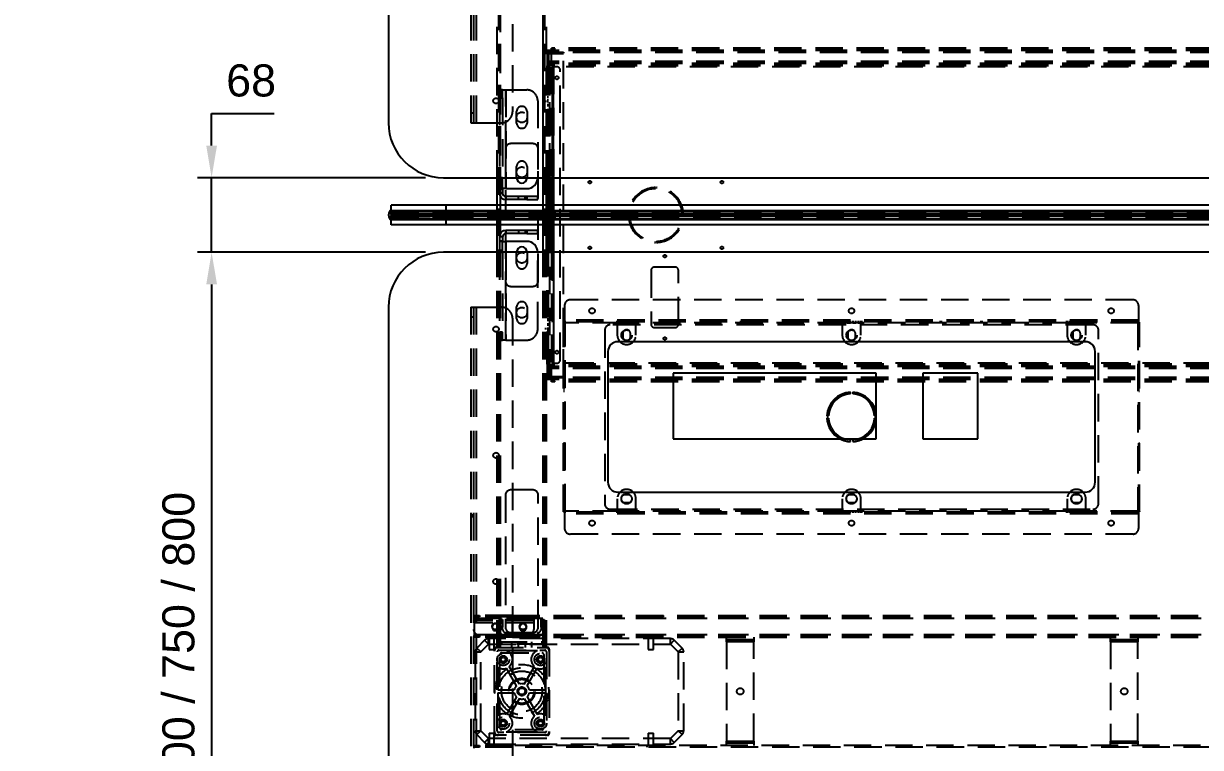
# Model space of a CAD drawing. Header units: millimetres. Extents: x -429 to 14753, y -632 to 5751.
# Drawn here: x -333 to 740, y 364 to 1024 of the extents above; entities that cross this region are included whole.
import ezdxf

# ---------------------------------------------------------------- set-up
doc = ezdxf.new("R2010")
doc.units = ezdxf.units.MM
doc.header["$LTSCALE"] = 100
doc.linetypes.add('HIDDEN', pattern=[0.375, 0.25, -0.125])
doc.layers.add('FURNISHERS', color=4, linetype='Continuous', lineweight=25)
doc.styles.get("Standard").update_dxf_attribs({"font": 'arial.ttf'})
doc.dimstyles.new('CGJ', dxfattribs={"dimscale": 13, "dimtxt": 2.25, "dimasz": 2.25, "dimexe": 1, "dimexo": 1.25, "dimgap": 1.15, "dimtad": 1, "dimtoh": 1, "dimdec": 1, "dimdsep": 46, "dimtxsty": 'Standard', "dimcen": 0, "dimclrd": 2, "dimclre": 2, "dimclrt": 2, "dimadec": 0, "dimazin": 0, "dimtfac": 1, "dimtdec": 1, "dimtmove": 0, "dimatfit": 0, "dimfxl": 1, "dimtolj": 1, "dimtzin": 0, "dimlwe": -1, "dimarcsym": 2})

# ---------------------------------------------------------------- blocks, each defined once
blk = doc.blocks.new('*D66')
at = {"color": 2, "transparency": 16777216}
for p, q in [((33.7, 815.4), (-174.2, 815.4)), ((33.7, 15.4), (-174.2, 15.4))]:
    blk.add_line(p, q, dxfattribs=at)
at = {"color": 2, "lineweight": -2, "transparency": 16777216}
blk.add_line((-161.2, 786.2), (-161.2, 44.7), dxfattribs=at)
at = {"color": 2, "transparency": 16777216}
for points in [[(-166.1, 786.2), (-156.3, 786.2), (-161.2, 815.4)], [(-166.1, 44.7), (-156.3, 44.7), (-161.2, 15.4)]]:
    blk.add_solid(points, dxfattribs=at)
at = {"layer": 'Defpoints', "color": 0, "transparency": 16777216}
for p in [(50, 815.4), (-161.2, 15.4), (50, 15.4)]:
    blk.add_point(p, dxfattribs=at)
at = {"color": 2, "transparency": 16777216, "insert": (-191.3, 415.4), "char_height": 29.25, "attachment_point": 5, "rotation": 90}
blk.add_mtext('\\A1;600/ 700 / 750 / 800', dxfattribs=at)
blk = doc.blocks.new('*D68')
at = {"layer": 'Defpoints', "color": 0, "transparency": 16777216}
for p in [(-161.2, 883.4), (50, 883.4), (50, 815.4)]:
    blk.add_point(p, dxfattribs=at)
at = {"layer": 'FURNISHERS', "color": 2, "lineweight": -2, "transparency": 16777216}
for p, q in [((-161.2, 912.7), (-161.2, 941.9)), ((-161.2, 941.9), (-104.1, 941.9)), ((-161.2, 815.4), (-161.2, 883.4)), ((-161.2, 786.2), (-161.2, 756.9))]:
    blk.add_line(p, q, dxfattribs=at)
at = {"layer": 'FURNISHERS', "color": 2, "transparency": 16777216}
for p, q in [((33.7, 883.4), (-174.2, 883.4)), ((33.7, 815.4), (-174.2, 815.4))]:
    blk.add_line(p, q, dxfattribs=at)
for points in [[(-166.1, 912.7), (-156.3, 912.7), (-161.2, 883.4)], [(-166.1, 786.2), (-156.3, 786.2), (-161.2, 815.4)]]:
    blk.add_solid(points, dxfattribs=at)
at = {"layer": 'FURNISHERS', "color": 2, "transparency": 16777216, "insert": (-125.2, 971.8), "char_height": 29.25, "attachment_point": 5}
blk.add_mtext('\\A1;68', dxfattribs=at)

msp = doc.modelspace()

# ---------------------------------------------------------------- linework, layer by layer
at = {"color": 7, "linetype": 'Continuous', "lineweight": -3}
for p, q in [((0, 1633.4), (0, 933.4)), ((50, 883.4), (1750, 883.4)), ((99, 858.4), (99, 883.4)), ((101, 883.4), (101, 883.2)), ((104, 883.2), (101, 883.2)), ((101, 883.2), (101, 873.2)), ((104, 883.4), (104, 883.2)), ((104, 873.2), (104, 883.2)), ((107, 883.4), (107, 873.4)), ((116.75, 883.15), (116.75, 883.4)), ((126.25, 883.4), (126.25, 883.15)), ((141, 858.4), (141, 883.4)), ((144, 858.4), (144, 883.4)), ((144.5, 858.4), (144.5, 883.4)), ((145.7, 858.4), (145.7, 883.4)), ((146.9, 858.4), (146.9, 883.4)), ((148.5, 883.4), (148.5, 858.4)), ((150.5, 883.4), (150.5, 858.4)), ((101, 873.2), (104, 873.2)), ((101, 873.2), (101, 869.4)), ((104, 869.4), (101, 869.4)), ((107, 873.4), (104, 873.4)), ((104, 873.2), (104, 869.4)), ((107, 873.4), (126, 873.4)), ((52.5, 858.4), (2.5, 858.4)), ((2.5, 853.4), (2.5, 858.4)), ((1747.5, 858.4), (52.5, 858.4)), ((52.5, 853.4), (52.5, 858.4)), ((102, 858.4), (102, 866.09)), ((107, 866.4), (107, 863.4)), ((126, 866.4), (107, 866.4)), ((126, 863.4), (107, 863.4)), ((126, 866.4), (126, 863.4)), ((136, 866.4), (126, 866.4)), ((126, 863.4), (136, 863.4)), ((136, 863.4), (136, 866.4)), ((1.07, 853.17), (52.5, 853.17)), ((1.5, 853.4), (52.5, 853.4)), ((52.5, 853.4), (52.5, 853.17)), ((52.5, 853.4), (900, 853.4)), ((52.5, 853.17), (52.5, 845.64)), ((52.5, 853.17), (900, 853.17)), ((1.07, 845.64), (52.5, 845.64)), ((1.5, 845.4), (52.5, 845.4)), ((2.5, 840.4), (2.5, 845.4)), ((52.5, 840.4), (2.5, 840.4)), ((52.5, 845.64), (900, 845.64)), ((52.5, 845.64), (52.5, 845.4)), ((52.5, 845.4), (900, 845.4)), ((52.5, 840.4), (52.5, 845.4)), ((1747.5, 840.4), (52.5, 840.4)), ((99, 815.4), (99, 840.4)), ((102, 832.72), (102, 840.4)), ((141, 815.4), (141, 840.4)), ((144, 815.4), (144, 840.4)), ((144.5, 815.4), (144.5, 840.4)), ((145.7, 815.4), (145.7, 840.4)), ((146.9, 815.4), (146.9, 840.4)), ((148.5, 840.4), (148.5, 815.4)), ((150.5, 840.4), (150.5, 815.4)), ((104, 829.4), (101, 829.4)), ((101, 829.4), (101, 825.6)), ((104, 829.4), (104, 825.6)), ((107, 832.4), (107, 835.4)), ((126, 835.4), (107, 835.4)), ((126, 832.4), (107, 832.4)), ((126, 835.4), (126, 832.4)), ((136, 835.4), (126, 835.4)), ((126, 832.4), (136, 832.4)), ((136, 832.4), (136, 835.4)), ((1750, 815.4), (50, 815.4)), ((101, 825.6), (101, 815.61)), ((104, 825.6), (101, 825.6)), ((101, 815.61), (104, 815.61)), ((101, 815.61), (101, 815.4)), ((104, 815.61), (104, 825.6)), ((104, 825.4), (107, 825.4)), ((104, 815.61), (104, 815.4)), ((126, 825.4), (107, 825.4)), ((107, 825.4), (107, 815.4)), ((116.75, 815.4), (116.75, 815.65)), ((126.25, 815.65), (126.25, 815.4)), ((0, 765.4), (0, 65.4)), ((635, 733.9), (209, 733.9)), ((200, 724.9), (200, 605.9)), ((644, 605.9), (644, 724.9)), ((444.46, 705.4), (259.46, 705.4)), ((259.46, 705.4), (259.46, 645.4)), ((444.46, 645.4), (444.46, 705.4)), ((536.96, 705.4), (486.96, 705.4)), ((486.96, 705.4), (486.96, 645.4)), ((536.96, 645.4), (536.96, 705.4)), ((421, 686.38), (421, 687.88)), ((423, 687.88), (423, 686.38)), ((399.52, 666.4), (401.02, 666.4)), ((442.97, 666.4), (444.46, 666.4)), ((401.02, 664.4), (399.52, 664.4)), ((444.46, 664.4), (442.97, 664.4)), ((259.46, 645.4), (444.46, 645.4)), ((486.96, 645.4), (536.96, 645.4)), ((209, 596.9), (635, 596.9))]:
    msp.add_line(p, q, dxfattribs=at)
at = {"color": 7, "linetype": 'HIDDEN', "lineweight": -3}
for p, q in [((75, 1633.4), (75, 933.4)), ((77.5, 1633.4), (77.5, 933.4)), ((80, 1633.4), (80, 933.4)), ((80, 1633.4), (80, 933.4)), ((113, 1623.4), (113, 943.4)), ((99, 883.4), (99, 1243.4)), ((100.6, 455.4), (100.6, 1243.4)), ((102, 455.4), (102, 1243.4)), ((102, 455.4), (102, 1243.4)), ((102, 455.4), (102, 1243.4)), ((102, 866.09), (102, 1243.4)), ((141, 455.4), (141, 1243.4)), ((141, 455.4), (141, 1243.4)), ((141, 455.4), (141, 1243.4)), ((141, 883.4), (141, 1243.4)), ((142.4, 455.4), (142.4, 1243.4)), ((144, 883.4), (144, 1243.4)), ((1655.5, 999.4), (144.5, 999.4)), ((144.5, 999.4), (144.5, 997.4)), ((1655.5, 998.4), (144.5, 998.4)), ((146.9, 997.9), (146.9, 996.7)), ((154.5, 997.9), (146.9, 997.9)), ((146.9, 997.9), (146.9, 996.7)), ((1651.5, 1001.4), (148.5, 1001.4)), ((148.5, 999.4), (148.5, 1001.4)), ((1651.5, 1000.4), (148.5, 1000.4)), ((1651.5, 999.4), (148.5, 999.4)), ((148.5, 987.4), (148.5, 999.4)), ((1651.5, 999.4), (148.5, 999.4)), ((151.5, 1000.4), (151.5, 1001.4)), ((154.5, 996.7), (154.5, 997.9)), ((154.5, 997.9), (159.5, 997.9)), ((159.5, 997.9), (159.5, 996.7)), ((1655.5, 997.4), (144.5, 997.4)), ((144.5, 997.4), (144.5, 989.4)), ((1655.5, 997.4), (144.5, 997.4)), ((1655.5, 997.4), (144.5, 997.4)), ((1655.5, 997.4), (144.5, 997.4)), ((145.7, 995.5), (144.5, 995.5)), ((145.7, 995.5), (144.5, 995.5)), ((1655.5, 989.4), (144.5, 989.4)), ((144.5, 989.4), (144.5, 987.4)), ((1655.5, 989.4), (144.5, 989.4)), ((1655.5, 988.4), (144.5, 988.4)), ((144.5, 987.4), (144.5, 985.4)), ((1655.5, 987.4), (144.5, 987.4)), ((145.7, 995.5), (145.7, 985.4)), ((146.9, 996.7), (154.5, 996.7)), ((146.9, 702.28), (146.9, 996.53)), ((146.9, 996.53), (159.5, 996.53)), ((146.9, 883.4), (146.9, 996.53)), ((147.5, 987.4), (147.5, 988.4)), ((1651.5, 987.4), (148.5, 987.4)), ((148.5, 985.4), (148.5, 987.4)), ((1651.5, 987.4), (148.5, 987.4)), ((159.5, 996.7), (154.5, 996.7)), ((159.5, 702.28), (159.5, 996.53)), ((144.5, 985.4), (145.7, 985.4)), ((144.5, 980.4), (144.5, 985.4)), ((145.7, 980.4), (144.5, 980.4)), ((144.5, 883.4), (144.5, 980.4)), ((145.7, 985.4), (145.7, 980.4)), ((145.7, 883.4), (145.7, 980.4)), ((1651.5, 986.4), (148.5, 986.4)), ((1651.5, 985.4), (148.5, 985.4)), ((148.5, 984.4), (148.5, 883.4)), ((148.5, 984.4), (150.5, 984.4)), ((149.5, 714.4), (149.5, 984.4)), ((150.5, 985.4), (150.5, 986.4)), ((150.5, 985.4), (150.5, 984.4)), ((1649.5, 984.4), (150.5, 984.4)), ((1649.5, 984.4), (150.5, 984.4)), ((150.5, 984.4), (150.5, 714.4)), ((150.5, 714.4), (150.5, 984.4)), ((150.5, 984.4), (150.5, 714.4)), ((153.5, 984.4), (150.5, 984.4)), ((150.5, 984.4), (150.5, 883.4)), ((156.5, 717.4), (156.5, 981.4)), ((104, 963.4), (101, 963.4)), ((101, 963.4), (101, 956.11)), ((101, 956.11), (104, 956.11)), ((101, 956.11), (101, 883.4)), ((104, 956.11), (104, 963.4)), ((104, 963.4), (107, 963.4)), ((104, 956.11), (104, 883.4)), ((107, 873.4), (107, 963.4)), ((107, 963.4), (126, 963.4)), ((107, 963.4), (107, 883.4)), ((144, 962.7), (142.4, 962.7)), ((145.7, 962.9), (144.5, 962.9)), ((145.7, 959.15), (144.5, 959.15)), ((145.7, 959.15), (144.5, 959.15)), ((145.7, 956.65), (144.5, 956.65)), ((145.7, 956.65), (144.5, 956.65)), ((136, 953.4), (136, 883.4)), ((142.4, 953.1), (144, 953.1)), ((145.7, 954.4), (144.5, 954.4)), ((145.7, 953.4), (144.5, 953.4)), ((144.5, 952.9), (145.7, 952.9)), ((145.7, 949.9), (144.5, 949.9)), ((145.7, 948.9), (144.5, 948.9)), ((144.5, 945.4), (145.7, 945.4)), ((144.5, 944.41), (145.7, 944.41)), ((77.5, 942.25), (75, 942.25)), ((75, 933.4), (80, 933.4)), ((80, 933.4), (103, 933.4)), ((116.75, 933.15), (116.75, 943.65)), ((126.25, 943.65), (126.25, 933.15)), ((131.5, 914.4), (111.5, 914.4)), ((106.5, 909.4), (106.5, 789.4)), ((136.5, 789.4), (136.5, 909.4)), ((116.75, 883.4), (116.75, 893.65)), ((126.25, 893.65), (126.25, 883.4)), ((145.7, 899.4), (144.5, 899.4)), ((145.7, 898.4), (144.5, 898.4)), ((145.7, 889.4), (144.5, 889.4)), ((145.7, 889.4), (144.5, 889.4)), ((145.7, 889.4), (144.5, 889.4)), ((145.7, 889.4), (144.5, 889.4)), ((104, 873.4), (101, 873.4)), ((101, 869.4), (104, 869.4)), ((145.7, 874.9), (144.5, 874.9)), ((145.7, 873.9), (144.5, 873.9)), ((243.2, 873.4), (243.2, 874.4)), ((244.2, 873.4), (244.2, 874.4)), ((52.5, 851.4), (52.5, 858.4)), ((99, 840.4), (99, 858.4)), ((102, 840.4), (102, 858.4)), ((107, 866.4), (107, 863.4)), ((118.5, 863.4), (118.5, 866.4)), ((124.5, 863.4), (124.5, 866.4)), ((126, 863.4), (126, 866.4)), ((141, 840.4), (141, 858.4)), ((144, 840.4), (144, 858.4)), ((144.5, 840.4), (144.5, 858.4)), ((145.7, 840.4), (145.7, 858.4)), ((146.9, 840.4), (146.9, 858.4)), ((148.5, 858.4), (148.5, 840.4)), ((150.5, 858.4), (150.5, 840.4)), ((52.5, 853.17), (1.07, 853.17)), ((1.85, 850.32), (2, 853.19)), ((1.85, 850.32), (52.5, 850.32)), ((52.5, 850.32), (1.85, 850.32)), ((1.85, 848.49), (52.5, 848.49)), ((2, 845.61), (1.85, 848.49)), ((52.5, 848.49), (1.85, 848.49)), ((2, 853.19), (52.5, 853.19)), ((52.5, 853.19), (2, 853.19)), ((2.15, 850), (52.5, 850)), ((2.15, 848.8), (52.5, 848.8)), ((2.5, 851.4), (2.5, 853.4)), ((2.5, 851.4), (52.5, 851.4)), ((2.5, 845.4), (2.5, 847.4)), ((2.5, 847.4), (52.5, 847.4)), ((7.82, 850.65), (52.5, 850.65)), ((7.82, 850.65), (7.82, 850)), ((52.5, 850.65), (7.82, 850.65)), ((7.82, 848.8), (7.82, 848.15)), ((7.82, 848.15), (52.5, 848.15)), ((52.5, 848.15), (7.82, 848.15)), ((8.09, 850.84), (52.5, 850.84)), ((10.05, 849.97), (8.09, 850.84)), ((8.11, 847.97), (10.02, 848.83)), ((8.11, 847.97), (52.5, 847.97)), ((10.02, 848.83), (52.5, 848.83)), ((10.05, 849.97), (52.5, 849.97)), ((10.12, 849.95), (52.5, 849.95)), ((10.32, 850.65), (52.5, 850.65)), ((10.32, 850.65), (10.32, 850.15)), ((52.5, 850.65), (10.32, 850.65)), ((10.32, 850.15), (52.5, 850.15)), ((52.5, 850.15), (10.32, 850.15)), ((10.32, 848.65), (52.5, 848.65)), ((10.32, 848.65), (10.32, 848.15)), ((52.5, 848.65), (10.32, 848.65)), ((10.32, 848.15), (52.5, 848.15)), ((52.5, 848.15), (10.32, 848.15)), ((10.59, 850.84), (52.5, 850.84)), ((12.55, 849.97), (10.59, 850.84)), ((10.61, 847.97), (12.53, 848.83)), ((10.61, 847.97), (52.5, 847.97)), ((12.53, 848.83), (52.5, 848.83)), ((12.55, 849.97), (52.5, 849.97)), ((12.62, 849.95), (52.5, 849.95)), ((52.5, 848.85), (12.62, 848.85)), ((12.82, 850.65), (52.5, 850.65)), ((12.82, 850.65), (12.82, 850.15)), ((52.5, 850.65), (12.82, 850.65)), ((12.82, 850.15), (52.5, 850.15)), ((52.5, 850.15), (12.82, 850.15)), ((12.82, 848.65), (52.5, 848.65)), ((12.82, 848.65), (12.82, 848.15)), ((52.5, 848.65), (12.82, 848.65)), ((12.82, 848.15), (52.5, 848.15)), ((52.5, 848.15), (12.82, 848.15)), ((13.07, 850.85), (52.5, 850.85)), ((14.58, 850.37), (13.07, 850.85)), ((13.09, 847.96), (14.58, 848.44)), ((13.09, 847.96), (52.5, 847.96)), ((14.58, 850.37), (52.5, 850.37)), ((14.58, 848.44), (52.5, 848.44)), ((19.5, 847.4), (19.5, 851.4)), ((52.5, 853.19), (52.5, 853.4)), ((52.5, 853.19), (52.5, 853.4)), ((52.5, 853.4), (52.5, 853.17)), ((52.5, 851.4), (52.5, 853.4)), ((52.5, 853.19), (900, 853.19)), ((52.5, 850.32), (52.5, 853.19)), ((1747.5, 853.19), (52.5, 853.19)), ((52.5, 850.85), (52.5, 853.19)), ((52.5, 853.17), (52.5, 845.64)), ((1747.5, 853.17), (52.5, 853.17)), ((52.5, 851.4), (900, 851.4)), ((52.5, 850.85), (52.5, 851.4)), ((52.5, 850.85), (52.5, 851.4)), ((52.5, 850.84), (52.5, 850.85)), ((52.5, 850.85), (900, 850.85)), ((52.5, 850.85), (52.5, 850.85)), ((900, 850.85), (52.5, 850.85)), ((900, 850.85), (52.5, 850.85)), ((900, 850.85), (52.5, 850.85)), ((52.5, 850.85), (52.5, 850.65)), ((52.5, 850.84), (900, 850.84)), ((52.5, 849.97), (52.5, 850.84)), ((52.5, 850.84), (900, 850.84)), ((52.5, 849.97), (52.5, 850.84)), ((52.5, 849.97), (52.5, 850.84)), ((52.5, 850.84), (52.5, 850.65)), ((52.5, 849.97), (52.5, 850.84)), ((52.5, 850.84), (52.5, 850.65)), ((52.5, 850.37), (52.5, 850.84)), ((52.5, 850.32), (52.5, 850.84)), ((52.5, 850.84), (52.5, 850.65)), ((52.5, 849.97), (52.5, 850.84)), ((52.5, 850.84), (52.5, 850.65)), ((52.5, 850.37), (52.5, 850.84)), ((52.5, 849.97), (52.5, 850.84)), ((52.5, 850.84), (52.5, 850.65)), ((52.5, 850.65), (900, 850.65)), ((52.5, 850.65), (52.5, 850)), ((52.5, 850.65), (900, 850.65)), ((52.5, 850.65), (52.5, 850.15)), ((52.5, 850.65), (900, 850.65)), ((52.5, 850.65), (52.5, 850.15)), ((52.5, 850.65), (52.5, 850.15)), ((52.5, 850.65), (52.5, 850)), ((52.5, 850.65), (52.5, 850.15)), ((1747.5, 850.65), (52.5, 850.65)), ((1747.5, 850.65), (52.5, 850.65)), ((1747.5, 850.65), (52.5, 850.65)), ((52.5, 850.37), (900, 850.37)), ((52.5, 848.85), (52.5, 850.37)), ((52.5, 848.85), (52.5, 850.37)), ((52.5, 850.32), (900, 850.32)), ((52.5, 850), (52.5, 850.32)), ((52.5, 850), (52.5, 850.32)), ((1747.5, 850.32), (52.5, 850.32)), ((52.5, 850.15), (900, 850.15)), ((52.5, 850.15), (900, 850.15)), ((1747.5, 850.15), (52.5, 850.15)), ((1747.5, 850.15), (52.5, 850.15)), ((52.5, 850.15), (52.5, 849.97)), ((52.5, 850.15), (52.5, 849.97)), ((52.5, 850.15), (52.5, 849.97)), ((52.5, 850.15), (52.5, 849.97)), ((52.5, 850), (900, 850)), ((52.5, 849.95), (52.5, 849.97)), ((52.5, 849.97), (900, 849.97)), ((52.5, 849.97), (52.5, 849.97)), ((52.5, 849.97), (900, 849.97)), ((52.5, 849.95), (900, 849.95)), ((52.5, 849.95), (900, 849.95)), ((52.5, 848.85), (52.5, 849.95)), ((52.5, 848.85), (52.5, 849.95)), ((52.5, 848.83), (52.5, 848.85)), ((900, 848.85), (52.5, 848.85)), ((900, 848.85), (52.5, 848.85)), ((52.5, 847.97), (52.5, 848.83)), ((52.5, 848.83), (900, 848.83)), ((52.5, 848.83), (900, 848.83)), ((52.5, 847.97), (52.5, 848.83)), ((52.5, 847.97), (52.5, 848.83)), ((52.5, 847.97), (52.5, 848.83)), ((52.5, 848.83), (52.5, 848.65)), ((52.5, 847.97), (52.5, 848.83)), ((52.5, 848.83), (52.5, 848.65)), ((52.5, 848.44), (52.5, 848.83)), ((52.5, 848.83), (52.5, 848.65)), ((52.5, 848.44), (52.5, 848.83)), ((52.5, 847.97), (52.5, 848.83)), ((52.5, 848.83), (52.5, 848.65)), ((52.5, 848.8), (900, 848.8)), ((52.5, 848.49), (52.5, 848.8)), ((52.5, 848.8), (52.5, 848.15)), ((52.5, 848.49), (52.5, 848.8)), ((52.5, 848.8), (52.5, 848.15)), ((52.5, 848.65), (900, 848.65)), ((52.5, 848.65), (52.5, 848.15)), ((52.5, 848.65), (900, 848.65)), ((52.5, 848.65), (52.5, 848.15)), ((52.5, 848.65), (52.5, 848.15)), ((52.5, 848.65), (52.5, 848.15)), ((1747.5, 848.65), (52.5, 848.65)), ((1747.5, 848.65), (52.5, 848.65)), ((52.5, 848.49), (900, 848.49)), ((52.5, 845.61), (52.5, 848.49)), ((1747.5, 848.49), (52.5, 848.49)), ((52.5, 847.97), (52.5, 848.49)), ((52.5, 848.44), (900, 848.44)), ((52.5, 847.97), (52.5, 848.44)), ((52.5, 847.97), (52.5, 848.44)), ((52.5, 848.15), (52.5, 847.95)), ((52.5, 848.15), (900, 848.15)), ((52.5, 848.15), (900, 848.15)), ((52.5, 848.15), (900, 848.15)), ((1747.5, 848.15), (52.5, 848.15)), ((1747.5, 848.15), (52.5, 848.15)), ((1747.5, 848.15), (52.5, 848.15)), ((52.5, 848.15), (52.5, 847.95)), ((52.5, 848.15), (52.5, 847.97)), ((52.5, 848.15), (52.5, 847.97)), ((52.5, 848.15), (52.5, 847.97)), ((52.5, 848.15), (52.5, 847.97)), ((52.5, 847.97), (900, 847.97)), ((52.5, 847.95), (52.5, 847.97)), ((52.5, 847.97), (900, 847.97)), ((52.5, 847.96), (900, 847.96)), ((52.5, 847.95), (900, 847.95)), ((52.5, 847.95), (900, 847.95)), ((52.5, 847.95), (900, 847.95)), ((52.5, 847.4), (52.5, 847.95)), ((52.5, 847.4), (52.5, 847.95)), ((52.5, 845.61), (52.5, 847.95)), ((52.5, 847.4), (900, 847.4)), ((52.5, 840.4), (52.5, 847.4)), ((52.5, 845.4), (52.5, 847.4)), ((144, 854.2), (142.4, 854.2)), ((145.7, 854.4), (144.5, 854.4)), ((145.7, 850.65), (144.5, 850.65)), ((145.7, 850.65), (144.5, 850.65)), ((145.7, 848.15), (144.5, 848.15)), ((145.7, 848.15), (144.5, 848.15)), ((219.7, 849.9), (218.7, 849.9)), ((219.7, 848.9), (218.7, 848.9)), ((268.69, 849.9), (267.69, 849.9)), ((268.69, 848.9), (267.69, 848.9)), ((52.5, 845.64), (1.07, 845.64)), ((2, 845.61), (52.5, 845.61)), ((52.5, 845.61), (2, 845.61)), ((52.5, 845.64), (52.5, 845.4)), ((1747.5, 845.64), (52.5, 845.64)), ((52.5, 845.61), (900, 845.61)), ((52.5, 845.4), (52.5, 845.61)), ((52.5, 845.4), (52.5, 845.61)), ((1747.5, 845.61), (52.5, 845.61)), ((142.4, 844.6), (144, 844.6)), ((144.5, 844.4), (145.7, 844.4)), ((104, 829.4), (101, 829.4)), ((102, 455.4), (102, 832.72)), ((107, 835.4), (107, 832.4)), ((118.5, 835.4), (118.5, 832.4)), ((124.5, 835.4), (124.5, 832.4)), ((126, 832.4), (126, 835.4)), ((99, 455.4), (99, 815.4)), ((104, 825.4), (101, 825.4)), ((101, 815.4), (101, 742.7)), ((104, 815.4), (104, 742.7)), ((107, 735.4), (107, 825.4)), ((107, 815.4), (107, 735.4)), ((116.75, 805.15), (116.75, 815.4)), ((126.25, 815.4), (126.25, 805.15)), ((136, 745.4), (136, 815.4)), ((141, 455.4), (141, 815.4)), ((144, 455.4), (144, 815.4)), ((145.7, 824.9), (144.5, 824.9)), ((145.7, 823.9), (144.5, 823.9)), ((144.5, 718.4), (144.5, 815.4)), ((145.7, 718.4), (145.7, 815.4)), ((146.9, 702.28), (146.9, 815.4)), ((148.5, 815.4), (148.5, 714.4)), ((150.5, 815.4), (150.5, 714.4)), ((243.2, 824.41), (243.2, 825.41)), ((244.2, 824.41), (244.2, 825.41)), ((145.7, 809.4), (144.5, 809.4)), ((145.7, 809.4), (144.5, 809.4)), ((145.7, 809.4), (144.5, 809.4)), ((145.7, 809.4), (144.5, 809.4)), ((145.7, 800.4), (144.5, 800.4)), ((145.7, 799.4), (144.5, 799.4)), ((239.25, 798.9), (239.25, 749.9)), ((261.25, 801.9), (242.25, 801.9)), ((264.25, 749.9), (264.25, 798.9)), ((111.5, 784.4), (131.5, 784.4)), ((75, 765.4), (75, 65.4)), ((75, 765.4), (80, 765.4)), ((77.5, 765.4), (77.5, 65.4)), ((80, 765.4), (80, 65.4)), ((80, 765.4), (103, 765.4)), ((80, 765.4), (80, 65.4)), ((116.75, 755.15), (116.75, 765.65)), ((126.25, 765.65), (126.25, 755.15)), ((160.5, 767.1), (160.5, 753.7)), ((678.5, 772.1), (165.5, 772.1)), ((683.5, 767.1), (683.5, 753.7)), ((75, 756.55), (77.5, 756.55)), ((113, 755.4), (113, 75.4)), ((145.7, 754.4), (144.5, 754.4)), ((145.7, 753.4), (144.5, 753.4)), ((159.5, 751.9), (160.3, 751.9)), ((159.5, 578.9), (159.5, 751.9)), ((160.3, 578.9), (160.3, 751.9)), ((683.5, 753.7), (160.5, 753.7)), ((160.5, 753.7), (160.5, 752.1)), ((683.5, 753.7), (160.5, 753.7)), ((683.5, 752.9), (160.5, 752.9)), ((683.5, 752.1), (160.5, 752.1)), ((161.1, 752.1), (161.1, 752.9)), ((161.1, 751.3), (161.1, 752.1)), ((161.1, 579.5), (161.1, 751.3)), ((161.1, 579.5), (161.1, 751.3)), ((211, 751.3), (161.1, 751.3)), ((211, 751.3), (161.1, 751.3)), ((208, 752.9), (208, 752.1)), ((208.5, 752.9), (208.5, 751.3)), ((208.5, 751.3), (211, 751.3)), ((208.5, 751.3), (208.5, 739.9)), ((211, 751.3), (208.5, 751.3)), ((211, 751.3), (211, 752.9)), ((213, 751.3), (211, 751.3)), ((213, 752.9), (213, 751.3)), ((213, 751.3), (216, 751.3)), ((216, 751.3), (213, 751.3)), ((216, 751.3), (213, 751.3)), ((216, 751.3), (213, 751.3)), ((216, 751.3), (216, 752.9)), ((218, 751.3), (216, 751.3)), ((218, 752.9), (218, 751.3)), ((218, 751.3), (221, 751.3)), ((221, 751.3), (218, 751.3)), ((221, 751.3), (218, 751.3)), ((221, 751.3), (218, 751.3)), ((221, 751.3), (221, 752.9)), ((223, 751.3), (221, 751.3)), ((223, 752.9), (223, 751.3)), ((223, 751.3), (225.5, 751.3)), ((225.5, 751.3), (223, 751.3)), ((416, 751.3), (223, 751.3)), ((416, 751.3), (223, 751.3)), ((225.5, 751.3), (225.5, 752.9)), ((225.5, 739.9), (225.5, 751.3)), ((226, 752.9), (226, 752.1)), ((303.03, 752.1), (303.03, 752.9)), ((304.03, 752.1), (304.03, 752.9)), ((321, 752.1), (321, 752.9)), ((323, 752.1), (323, 752.9)), ((339.97, 752.1), (339.97, 752.9)), ((340.97, 752.1), (340.97, 752.9)), ((413, 752.9), (413, 752.1)), ((413.5, 752.9), (413.5, 751.3)), ((413.5, 751.3), (416, 751.3)), ((413.5, 751.3), (413.5, 739.9)), ((416, 751.3), (413.5, 751.3)), ((416, 751.3), (416, 752.9)), ((418, 751.3), (416, 751.3)), ((418, 752.9), (418, 751.3)), ((418, 751.3), (421, 751.3)), ((421, 751.3), (418, 751.3)), ((421, 751.3), (418, 751.3)), ((421, 751.3), (418, 751.3)), ((421, 751.3), (421, 752.9)), ((423, 751.3), (421, 751.3)), ((423, 752.9), (423, 751.3)), ((423, 751.3), (426, 751.3)), ((426, 751.3), (423, 751.3)), ((426, 751.3), (423, 751.3)), ((426, 751.3), (423, 751.3)), ((426, 751.3), (426, 752.9)), ((428, 751.3), (426, 751.3)), ((428, 752.9), (428, 751.3)), ((428, 751.3), (430.5, 751.3)), ((430.5, 751.3), (428, 751.3)), ((621, 751.3), (428, 751.3)), ((621, 751.3), (428, 751.3)), ((430.5, 751.3), (430.5, 752.9)), ((430.5, 739.9), (430.5, 751.3)), ((431, 752.9), (431, 752.1)), ((503.03, 752.1), (503.03, 752.9)), ((504.03, 752.1), (504.03, 752.9)), ((521, 752.1), (521, 752.9)), ((523, 752.1), (523, 752.9)), ((539.97, 752.1), (539.97, 752.9)), ((540.97, 752.1), (540.97, 752.9)), ((618, 752.9), (618, 752.1)), ((618.5, 752.9), (618.5, 751.3)), ((618.5, 751.3), (621, 751.3)), ((618.5, 751.3), (618.5, 739.9)), ((621, 751.3), (618.5, 751.3)), ((621, 751.3), (621, 752.9)), ((623, 751.3), (621, 751.3)), ((623, 752.9), (623, 751.3)), ((623, 751.3), (626, 751.3)), ((626, 751.3), (623, 751.3)), ((626, 751.3), (623, 751.3)), ((626, 751.3), (623, 751.3)), ((626, 751.3), (626, 752.9)), ((628, 751.3), (626, 751.3)), ((628, 752.9), (628, 751.3)), ((628, 751.3), (631, 751.3)), ((631, 751.3), (628, 751.3)), ((631, 751.3), (628, 751.3)), ((631, 751.3), (628, 751.3)), ((631, 751.3), (631, 752.9)), ((633, 751.3), (631, 751.3)), ((633, 752.9), (633, 751.3)), ((633, 751.3), (635.5, 751.3)), ((635.5, 751.3), (633, 751.3)), ((682.9, 751.3), (633, 751.3)), ((682.9, 751.3), (633, 751.3)), ((635.5, 751.3), (635.5, 752.9)), ((635.5, 739.9), (635.5, 751.3)), ((636, 752.9), (636, 752.1)), ((682.9, 752.9), (682.9, 752.1)), ((682.9, 752.1), (682.9, 751.3)), ((682.9, 751.3), (682.9, 579.5)), ((682.9, 751.3), (682.9, 579.5)), ((683.5, 753.7), (683.5, 752.1)), ((684.5, 751.9), (683.7, 751.9)), ((683.7, 578.9), (683.7, 751.9)), ((684.5, 578.9), (684.5, 751.9)), ((104, 742.7), (101, 742.7)), ((101, 742.7), (101, 735.4)), ((104, 735.4), (104, 742.7)), ((144, 745.7), (142.4, 745.7)), ((145.7, 749.9), (144.5, 749.9)), ((145.7, 748.9), (144.5, 748.9)), ((145.7, 745.9), (144.5, 745.9)), ((144.5, 745.4), (145.7, 745.4)), ((144.5, 744.41), (145.7, 744.41)), ((145.7, 742.15), (144.5, 742.15)), ((145.7, 742.15), (144.5, 742.15)), ((197, 744.4), (197, 586.4)), ((642, 749.4), (202, 749.4)), ((213.5, 741.4), (213.5, 738.4)), ((220.5, 738.4), (220.5, 741.4)), ((242.25, 746.9), (261.25, 746.9)), ((418.5, 741.4), (418.5, 738.4)), ((425.5, 738.4), (425.5, 741.4)), ((623.5, 741.4), (623.5, 738.4)), ((630.5, 738.4), (630.5, 741.4)), ((647, 586.4), (647, 744.4)), ((101, 735.4), (104, 735.4)), ((107, 735.4), (104, 735.4)), ((107, 735.4), (126, 735.4)), ((142.4, 736.1), (144, 736.1)), ((145.7, 739.65), (144.5, 739.65)), ((145.7, 739.65), (144.5, 739.65)), ((144.5, 735.9), (145.7, 735.9)), ((144.5, 718.4), (145.7, 718.4)), ((144.5, 713.4), (144.5, 718.4)), ((145.7, 713.4), (144.5, 713.4)), ((144.5, 713.4), (144.5, 711.4)), ((1655.5, 711.4), (144.5, 711.4)), ((144.5, 711.4), (144.5, 709.4)), ((1655.5, 710.4), (144.5, 710.4)), ((1655.5, 709.4), (144.5, 709.4)), ((144.5, 709.4), (144.5, 701.4)), ((1655.5, 709.4), (144.5, 709.4)), ((145.7, 718.4), (145.7, 713.4)), ((145.7, 713.4), (145.7, 703.3)), ((147.5, 710.4), (147.5, 711.4)), ((150.5, 714.4), (148.5, 714.4)), ((1651.5, 713.4), (148.5, 713.4)), ((148.5, 711.4), (148.5, 713.4)), ((1651.5, 712.4), (148.5, 712.4)), ((1651.5, 711.4), (148.5, 711.4)), ((148.5, 699.4), (148.5, 711.4)), ((1651.5, 711.4), (148.5, 711.4)), ((150.5, 714.4), (150.5, 713.4)), ((1649.5, 714.4), (150.5, 714.4)), ((1649.5, 714.4), (150.5, 714.4)), ((150.5, 714.4), (153.5, 714.4)), ((150.5, 712.4), (150.5, 713.4)), ((144.5, 703.3), (145.7, 703.3)), ((145.7, 703.3), (144.5, 703.3)), ((1655.5, 701.4), (144.5, 701.4)), ((144.5, 701.4), (144.5, 699.4)), ((1655.5, 701.4), (144.5, 701.4)), ((1655.5, 701.4), (144.5, 701.4)), ((1655.5, 701.4), (144.5, 701.4)), ((1655.5, 700.4), (144.5, 700.4)), ((1655.5, 699.4), (144.5, 699.4)), ((146.9, 702.28), (159.5, 702.28)), ((146.9, 702.1), (146.9, 700.9)), ((154.5, 702.1), (146.9, 702.1)), ((146.9, 700.9), (146.9, 702.1)), ((154.5, 700.9), (146.9, 700.9)), ((1651.5, 699.4), (148.5, 699.4)), ((148.5, 697.4), (148.5, 699.4)), ((1651.5, 699.4), (148.5, 699.4)), ((1651.5, 698.4), (148.5, 698.4)), ((1651.5, 697.4), (148.5, 697.4)), ((151.5, 697.4), (151.5, 698.4)), ((154.5, 700.9), (154.5, 702.1)), ((154.5, 702.1), (159.5, 702.1)), ((159.5, 700.9), (154.5, 700.9)), ((159.5, 702.1), (159.5, 700.9)), ((159.5, 690.38), (160.3, 690.38)), ((159.5, 688.88), (160.3, 688.88)), ((683.7, 690.38), (684.5, 690.38)), ((683.7, 688.88), (684.5, 688.88)), ((159.5, 666.4), (160.3, 666.4)), ((444.48, 666.4), (444.46, 666.73)), ((444.46, 666.4), (444.48, 666.4)), ((683.7, 666.4), (684.5, 666.4)), ((159.5, 664.4), (160.3, 664.4)), ((444.46, 664.08), (444.48, 664.4)), ((444.48, 664.4), (444.46, 664.4)), ((683.7, 664.4), (684.5, 664.4)), ((421, 642.93), (421, 644.43)), ((423, 644.43), (423, 642.93)), ((159.5, 641.92), (160.3, 641.92)), ((159.5, 640.42), (160.3, 640.42)), ((683.7, 641.92), (684.5, 641.92)), ((683.7, 640.42), (684.5, 640.42)), ((106.5, 593.9), (106.5, 473.9)), ((131.5, 598.9), (111.5, 598.9)), ((136.5, 473.9), (136.5, 593.9)), ((208.5, 590.9), (208.5, 579.5)), ((218.5, 594.4), (215.5, 594.4)), ((225.5, 579.5), (225.5, 590.9)), ((413.5, 590.9), (413.5, 579.5)), ((423.5, 594.4), (420.5, 594.4)), ((430.5, 579.5), (430.5, 590.9)), ((618.5, 590.9), (618.5, 579.5)), ((628.5, 594.4), (625.5, 594.4)), ((635.5, 579.5), (635.5, 590.9)), ((161.1, 578.7), (161.1, 579.5)), ((211, 579.5), (161.1, 579.5)), ((211, 579.5), (161.1, 579.5)), ((202, 581.4), (642, 581.4)), ((211, 579.5), (208.5, 579.5)), ((208.5, 579.5), (208.5, 577.9)), ((208.5, 579.5), (211, 579.5)), ((213, 579.5), (211, 579.5)), ((211, 577.9), (211, 579.5)), ((216, 579.5), (213, 579.5)), ((213, 579.5), (213, 577.9)), ((213, 579.5), (216, 579.5)), ((216, 579.5), (213, 579.5)), ((216, 579.5), (213, 579.5)), ((215.5, 587.4), (218.5, 587.4)), ((218, 579.5), (216, 579.5)), ((216, 577.9), (216, 579.5)), ((221, 579.5), (218, 579.5)), ((218, 579.5), (218, 577.9)), ((218, 579.5), (221, 579.5)), ((221, 579.5), (218, 579.5)), ((221, 579.5), (218, 579.5)), ((223, 579.5), (221, 579.5)), ((221, 577.9), (221, 579.5)), ((225.5, 579.5), (223, 579.5)), ((223, 579.5), (223, 577.9)), ((223, 579.5), (225.5, 579.5)), ((416, 579.5), (223, 579.5)), ((416, 579.5), (223, 579.5)), ((225.5, 577.9), (225.5, 579.5)), ((416, 579.5), (413.5, 579.5)), ((413.5, 579.5), (413.5, 577.9)), ((413.5, 579.5), (416, 579.5)), ((418, 579.5), (416, 579.5)), ((416, 577.9), (416, 579.5)), ((421, 579.5), (418, 579.5)), ((418, 579.5), (418, 577.9)), ((418, 579.5), (421, 579.5)), ((421, 579.5), (418, 579.5)), ((421, 579.5), (418, 579.5)), ((420.5, 587.4), (423.5, 587.4)), ((423, 579.5), (421, 579.5)), ((421, 577.9), (421, 579.5)), ((426, 579.5), (423, 579.5)), ((423, 579.5), (423, 577.9)), ((423, 579.5), (426, 579.5)), ((426, 579.5), (423, 579.5)), ((426, 579.5), (423, 579.5)), ((428, 579.5), (426, 579.5)), ((426, 577.9), (426, 579.5)), ((430.5, 579.5), (428, 579.5)), ((428, 579.5), (428, 577.9)), ((428, 579.5), (430.5, 579.5)), ((621, 579.5), (428, 579.5)), ((621, 579.5), (428, 579.5)), ((430.5, 577.9), (430.5, 579.5)), ((621, 579.5), (618.5, 579.5)), ((618.5, 579.5), (618.5, 577.9)), ((618.5, 579.5), (621, 579.5)), ((623, 579.5), (621, 579.5)), ((621, 577.9), (621, 579.5)), ((626, 579.5), (623, 579.5)), ((623, 579.5), (623, 577.9)), ((623, 579.5), (626, 579.5)), ((626, 579.5), (623, 579.5)), ((626, 579.5), (623, 579.5)), ((625.5, 587.4), (628.5, 587.4)), ((628, 579.5), (626, 579.5)), ((626, 577.9), (626, 579.5)), ((631, 579.5), (628, 579.5)), ((628, 579.5), (628, 577.9)), ((628, 579.5), (631, 579.5)), ((631, 579.5), (628, 579.5)), ((631, 579.5), (628, 579.5)), ((633, 579.5), (631, 579.5)), ((631, 577.9), (631, 579.5)), ((635.5, 579.5), (633, 579.5)), ((633, 579.5), (633, 577.9)), ((633, 579.5), (635.5, 579.5)), ((682.9, 579.5), (633, 579.5)), ((682.9, 579.5), (633, 579.5)), ((635.5, 577.9), (635.5, 579.5)), ((682.9, 579.5), (682.9, 578.7)), ((77.5, 575.98), (75, 575.98)), ((75, 574.83), (77.5, 574.83)), ((159.5, 578.9), (160.3, 578.9)), ((683.5, 578.7), (160.5, 578.7)), ((160.5, 578.7), (160.5, 577.1)), ((683.5, 577.9), (160.5, 577.9)), ((683.5, 577.1), (160.5, 577.1)), ((160.5, 577.1), (160.5, 563.7)), ((683.5, 577.1), (160.5, 577.1)), ((161.1, 577.9), (161.1, 578.7)), ((208, 578.7), (208, 577.9)), ((226, 578.7), (226, 577.9)), ((413, 578.7), (413, 577.9)), ((431, 578.7), (431, 577.9)), ((618, 578.7), (618, 577.9)), ((636, 578.7), (636, 577.9)), ((682.9, 578.7), (682.9, 577.9)), ((683.5, 578.7), (683.5, 577.1)), ((683.5, 577.1), (683.5, 563.7)), ((684.5, 578.9), (683.7, 578.9)), ((678.5, 558.7), (165.5, 558.7)), ((78, 483.15), (78, 484.65)), ((78, 484.65), (83, 484.65)), ((83, 483.15), (78, 483.15)), ((78, 483.15), (78, 482.15)), ((82.5, 484.65), (82.5, 483.15)), ((83, 484.65), (83, 483.15)), ((113, 484.65), (83, 484.65)), ((113, 483.15), (83, 483.15)), ((105.5, 483.15), (105.5, 484.65)), ((113, 484.65), (1687, 484.65)), ((113, 483.15), (1687, 483.15)), ((227.5, 484.65), (227.5, 483.15)), ((250.5, 483.15), (250.5, 484.65)), ((132.5, 481.9), (77.5, 481.9)), ((132.5, 479.9), (77.5, 479.9)), ((132.5, 477.9), (77.5, 477.9)), ((132.5, 477.9), (77.5, 477.9)), ((132.5, 477.9), (77.5, 477.9)), ((132.5, 477.9), (77.5, 477.9)), ((78, 482.15), (1722, 482.15)), ((78, 482.15), (1722, 482.15)), ((78, 482.15), (78, 467.15)), ((85, 481.9), (85, 479.9)), ((95.77, 476.9), (94.03, 473.9)), ((94.03, 473.9), (95.77, 470.9)), ((99.23, 476.9), (95.77, 476.9)), ((100.6, 478.4), (99, 478.4)), ((99, 473.4), (100.6, 473.4)), ((100.96, 473.9), (99.23, 476.9)), ((99.23, 470.9), (100.96, 473.9)), ((101, 480.9), (104, 480.9)), ((101, 479.44), (101, 480.9)), ((104, 479.44), (101, 479.44)), ((101, 477.37), (101, 479.44)), ((101, 479.44), (104, 479.44)), ((101, 477.37), (104, 477.37)), ((101, 473.83), (101, 477.37)), ((104, 477.37), (101, 477.37)), ((104, 477.15), (101, 477.15)), ((101, 474.65), (104, 474.65)), ((104, 473.83), (101, 473.83)), ((101, 471.9), (101, 473.83)), ((101, 473.83), (104, 473.83)), ((103, 479.9), (103, 481.9)), ((104, 480.9), (104, 479.44)), ((104, 479.44), (104, 477.37)), ((104, 477.37), (104, 473.83)), ((104, 471.9), (104, 473.83)), ((113, 482.15), (1687, 482.15)), ((113, 467.15), (113, 482.15)), ((113, 482.15), (1687, 482.15)), ((120.77, 476.9), (119.03, 473.9)), ((119.03, 473.9), (120.77, 470.9)), ((124.23, 476.9), (120.77, 476.9)), ((125.96, 473.9), (124.23, 476.9)), ((124.23, 470.9), (125.96, 473.9)), ((132.5, 481.9), (132.5, 477.9)), ((132.5, 477.9), (132.5, 471.9)), ((139, 480.9), (142, 480.9)), ((139, 479.44), (139, 480.9)), ((142, 479.44), (139, 479.44)), ((139, 477.37), (139, 479.44)), ((139, 479.44), (142, 479.44)), ((139, 473.83), (139, 477.37)), ((139, 477.37), (142, 477.37)), ((142, 477.37), (139, 477.37)), ((142, 477.15), (139, 477.15)), ((139, 474.65), (142, 474.65)), ((142, 473.83), (139, 473.83)), ((139, 473.83), (139, 471.9)), ((139, 473.83), (142, 473.83)), ((142, 480.9), (142, 479.44)), ((142, 479.44), (142, 477.37)), ((142, 477.37), (142, 473.83)), ((142, 473.83), (142, 471.9)), ((144, 478.4), (142.4, 478.4)), ((142.4, 473.4), (144, 473.4)), ((78, 467.15), (1722, 467.15)), ((78, 467.15), (1722, 467.15)), ((78, 467.15), (78, 466.15)), ((78, 464.65), (78, 466.15)), ((78, 466.15), (83, 466.15)), ((83, 464.65), (78, 464.65)), ((87.53, 461.94), (80.46, 454.87)), ((127.5, 466.9), (82.5, 466.9)), ((83, 466.15), (83, 464.65)), ((113, 466.15), (83, 466.15)), ((113, 464.65), (83, 464.65)), ((91.07, 458.4), (87.53, 461.94)), ((90.5, 466.15), (90.5, 464.65)), ((256.93, 463.4), (91.07, 463.4)), ((91.07, 458.4), (91.07, 463.4)), ((91.6, 463.4), (91.6, 453.4)), ((95.77, 470.9), (99.23, 470.9)), ((96.4, 453.4), (96.4, 463.4)), ((97.5, 464.65), (97.5, 466.15)), ((104, 471.9), (101, 471.9)), ((104, 471.9), (101, 471.9)), ((107, 468.9), (107, 465.9)), ((107, 468.9), (136, 468.9)), ((107, 468.9), (107, 465.9)), ((107, 465.9), (136, 465.9)), ((113, 467.15), (1687, 467.15)), ((113, 467.15), (1687, 467.15)), ((113, 466.15), (1687, 466.15)), ((113, 464.65), (1040, 464.65)), ((116.75, 468.9), (116.75, 465.9)), ((120.77, 470.9), (124.23, 470.9)), ((126.25, 468.9), (126.25, 465.9)), ((136, 468.9), (136, 465.9)), ((136, 468.9), (136, 465.9)), ((139, 471.9), (142, 471.9)), ((139, 471.9), (142, 471.9)), ((235.5, 466.15), (235.5, 464.65)), ((236.6, 463.4), (236.6, 453.4)), ((241.4, 453.4), (241.4, 463.4)), ((242.5, 464.65), (242.5, 466.15)), ((256.93, 458.4), (256.93, 463.4)), ((256.93, 458.4), (260.46, 461.94)), ((267.53, 454.87), (260.46, 461.94)), ((308, 460.65), (308, 464.65)), ((308, 462.65), (333, 462.65)), ((333, 464.65), (333, 460.65)), ((658, 460.65), (658, 464.65)), ((658, 462.65), (683, 462.65)), ((683, 464.65), (683, 460.65)), ((79, 451.33), (79, 379.47)), ((79, 451.33), (84, 451.33)), ((84, 451.33), (80.46, 454.87)), ((84, 451.33), (91.07, 458.4)), ((84, 379.47), (84, 451.33)), ((91.07, 458.4), (256.93, 458.4)), ((91.6, 453.4), (96.4, 453.4)), ((96.5, 376.9), (96.5, 453.9)), ((98, 455.4), (145, 455.4)), ((99, 379.4), (99, 451.4)), ((100.5, 452.9), (142.5, 452.9)), ((101.5, 460.4), (141.5, 460.4)), ((101.5, 458.4), (101.5, 460.4)), ((101.5, 458.4), (101.5, 455.4)), ((141.5, 458.4), (101.5, 458.4)), ((135.63, 452.4), (107.37, 452.4)), ((112.5, 455.4), (112.5, 460.4)), ((118.1, 460.4), (118.1, 455.4)), ((124.9, 455.4), (124.9, 460.4)), ((130.5, 455.4), (130.5, 460.4)), ((141.5, 460.4), (141.5, 458.4)), ((141.5, 458.4), (141.5, 455.4)), ((144, 451.4), (144, 379.4)), ((146.5, 453.9), (146.5, 376.9)), ((236.6, 453.4), (241.4, 453.4)), ((256.93, 458.4), (264, 451.33)), ((264, 451.33), (267.53, 454.87)), ((264, 451.33), (269, 451.33)), ((264, 451.33), (264, 379.47)), ((269, 379.47), (269, 451.33)), ((333, 460.65), (308, 460.65)), ((308, 460.65), (308, 370.15)), ((333, 460.65), (308, 460.65)), ((333, 370.15), (333, 460.65)), ((683, 460.65), (658, 460.65)), ((658, 460.65), (658, 370.15)), ((683, 460.65), (658, 460.65)), ((683, 370.15), (683, 460.65)), ((101.5, 381.9), (101.5, 448.9)), ((103, 450.4), (140, 450.4)), ((141.5, 448.9), (141.5, 381.9)), ((99.5, 437.53), (99.5, 416.9)), ((116.75, 420.54), (107.44, 436.43)), ((119.34, 422.06), (110.02, 437.94)), ((123.66, 422.06), (132.97, 437.94)), ((126.25, 420.54), (135.56, 436.43)), ((143.5, 416.9), (143.5, 437.53)), ((99.5, 416.9), (114.66, 416.9)), ((99.5, 413.9), (114.66, 413.9)), ((99.5, 413.9), (99.5, 393.28)), ((116.75, 410.26), (107.44, 394.38)), ((119.34, 408.75), (110.02, 392.86)), ((121.5, 412.4), (121.5, 411.86)), ((123.66, 408.75), (132.97, 392.86)), ((126.25, 410.26), (135.56, 394.38)), ((128.34, 416.9), (143.5, 416.9)), ((128.34, 413.9), (143.5, 413.9)), ((143.5, 393.28), (143.5, 413.9)), ((79, 379.47), (84, 379.47)), ((80.46, 375.94), (84, 379.47)), ((80.46, 375.94), (87.53, 368.87)), ((91.07, 372.4), (84, 379.47)), ((91.6, 377.4), (96.4, 377.4)), ((91.6, 377.4), (91.6, 367.4)), ((96.4, 367.4), (96.4, 377.4)), ((145, 375.4), (98, 375.4)), ((142.5, 377.9), (100.5, 377.9)), ((140, 380.4), (103, 380.4)), ((107.37, 378.4), (135.63, 378.4)), ((236.6, 377.4), (241.4, 377.4)), ((236.6, 377.4), (236.6, 367.4)), ((241.4, 367.4), (241.4, 377.4)), ((264, 379.47), (256.93, 372.4)), ((260.46, 368.87), (267.53, 375.94)), ((264, 379.47), (269, 379.47)), ((267.53, 375.94), (264, 379.47)), ((78, 364.65), (78, 366.15)), ((78, 366.15), (83, 366.15)), ((83, 366.15), (83, 364.65)), ((113, 366.15), (83, 366.15)), ((87.53, 368.87), (91.07, 372.4)), ((90.5, 366.15), (90.5, 364.65)), ((256.93, 372.4), (91.07, 372.4)), ((91.07, 367.4), (91.07, 372.4)), ((91.07, 367.4), (256.93, 367.4)), ((97.5, 364.65), (97.5, 366.15)), ((1040, 366.15), (113, 366.15)), ((235.5, 366.15), (235.5, 364.65)), ((242.5, 364.65), (242.5, 366.15)), ((260.46, 368.87), (256.93, 372.4)), ((256.93, 367.4), (256.93, 372.4)), ((308, 370.15), (333, 370.15)), ((308, 366.15), (308, 370.15)), ((308, 370.15), (333, 370.15)), ((333, 368.15), (308, 368.15)), ((333, 370.15), (333, 366.15)), ((658, 370.15), (683, 370.15)), ((658, 366.15), (658, 370.15)), ((658, 370.15), (683, 370.15)), ((683, 368.15), (658, 368.15)), ((683, 370.15), (683, 366.15)), ((83, 364.65), (78, 364.65)), ((78, 363.65), (78, 364.65)), ((113, 364.65), (83, 364.65)), ((1687, 364.65), (113, 364.65))]:
    msp.add_line(p, q, dxfattribs=at)
at = {"color": 7, "linetype": 'HIDDEN', "lineweight": -3, "flags": 128}
for points in [[(421, 644.43), (418.2, 644.75), (415.6, 645.4)], [(428.4, 645.4), (425.8, 644.75), (423, 644.43)], [(121.5, 411.86), (120.14, 412.13), (118.99, 412.9), (118.23, 414.05), (117.96, 415.4), (118.23, 416.76), (118.99, 417.91), (120.14, 418.67), (121.5, 418.94), (122.85, 418.67), (124, 417.91), (124.77, 416.76), (125.04, 415.4), (124.77, 414.05), (124, 412.9), (122.85, 412.13), (121.5, 411.86), (121.5, 411.86)], [(121.5, 411.86), (120.14, 412.13), (118.99, 412.9), (118.23, 414.05), (117.96, 415.4), (118.23, 416.76), (118.99, 417.91), (120.14, 418.67), (121.5, 418.94), (122.85, 418.67), (124, 417.91), (124.77, 416.76), (125.04, 415.4), (124.77, 414.05), (124, 412.9), (122.85, 412.13), (121.5, 411.86), (121.5, 411.86)]]:
    msp.add_lwpolyline(points, dxfattribs=at)
at = {"color": 7, "linetype": 'HIDDEN', "lineweight": -3}
for centre, radius in [((153.5, 974.4), 1.5), ((98, 953.4), 2.5), ((121.5, 938.4), 4.8), ((121.5, 888.4), 4.8), ((183.5, 879.3), 1.25), ((303.9, 879.3), 1.25), ((121.5, 810.4), 4.8), ((183.5, 819.5), 1.25), ((303.9, 819.5), 1.25), ((251.75, 811.9), 1.25), ((121.5, 760.4), 4.8), ((185.5, 762.1), 2.5), ((422, 762.1), 2.5), ((658.5, 762.1), 2.5), ((98, 745.4), 2.5), ((217, 739.9), 4.8), ((422, 739.9), 4.8), ((627, 739.9), 4.8), ((251.75, 736.9), 1.25), ((153.5, 724.4), 1.5), ((98, 630.4), 2.5), ((217, 590.9), 4.8), ((422, 590.9), 4.8), ((627, 590.9), 4.8), ((185.5, 568.7), 2.5), ((422, 568.7), 2.5), ((658.5, 568.7), 2.5), ((98, 515.4), 2.5), ((97.5, 474.65), 3), ((122.5, 474.65), 3), ((121.5, 415.4), 24.5), ((104.5, 444.4), 5.5), ((104.5, 444.4), 3.5), ((104.5, 444.4), 2), ((138.5, 444.4), 5.5), ((138.5, 444.4), 3.5), ((138.5, 444.4), 2), ((121.5, 415.4), 21.5), ((121.5, 415.4), 18.5), ((121.5, 415.4), 11.9), ((121.5, 415.4), 11), ((121.5, 415.4), 4), ((121.5, 415.4), 3), ((320.5, 415.4), 3), ((670.5, 415.4), 3), ((104.5, 386.4), 5.5), ((104.5, 386.4), 3.5), ((104.5, 386.4), 2), ((138.5, 386.4), 5.5), ((138.5, 386.4), 3.5), ((138.5, 386.4), 2)]:
    msp.add_circle(centre, radius, dxfattribs=at)
for centre, radius, start, end in [((146.9, 995.5), 2.4, 90, 180), ((146.9, 995.5), 1.2, 90, 180), ((153.5, 981.4), 3, 0, 90), ((126, 953.4), 10, 0, 90), ((121.5, 943.65), 4.75, 0, 180), ((103, 943.4), 10, 270, 0), ((121.5, 933.15), 4.75, 180, 0), ((111.5, 909.4), 5, 90, 180), ((131.5, 909.4), 5, 0, 90), ((121.5, 893.65), 4.75, 0, 180), ((243.7, 849.4), 25, 91.14599, 178.85401), ((243.7, 849.4), 24, 91.19375, 178.80625), ((243.7, 849.4), 25, 1.14599, 88.85401), ((243.7, 849.4), 24, 1.19375, 88.80625), ((1.8, 853.2), 0.2, 357, 90), ((2.15, 850.3), 0.3, 177, 270), ((2.15, 848.5), 0.3, 90, 183), ((8.02, 850.65), 0.2, 68.30176, 180), ((8.02, 848.15), 0.2, 180, 296.40962), ((10.12, 848.65), 0.2, 360, 118.30898), ((10.12, 850.15), 0.2, 250.20112, 0), ((10.52, 850.65), 0.2, 68.30472, 180), ((10.52, 848.15), 0.2, 180, 296.4427), ((12.62, 848.65), 0.2, 0, 116.4427), ((12.62, 850.15), 0.2, 248.30472, 0), ((13.02, 850.65), 0.2, 74.61239, 180), ((13.02, 848.15), 0.2, 180, 289.74425), ((14.32, 849.4), 1, 285.38761, 74.61239), ((243.7, 849.4), 25, 181.14599, 268.85401), ((243.7, 849.4), 24, 181.19375, 268.80625), ((243.7, 849.4), 24, 271.19375, 358.80625), ((243.7, 849.4), 25, 271.14599, 358.85401), ((1.8, 845.6), 0.2, 270, 3), ((121.5, 805.15), 4.75, 180, 0), ((242.25, 798.9), 3, 90, 180), ((261.25, 798.9), 3, 0, 90), ((111.5, 789.4), 5, 180, 270), ((131.5, 789.4), 5, 270, 0), ((103, 755.4), 10, 0, 90), ((121.5, 765.65), 4.75, 0, 180), ((165.5, 767.1), 5, 90, 180), ((678.5, 767.1), 5, 0, 90), ((121.5, 755.15), 4.75, 180, 0), ((126, 745.4), 10, 270, 0), ((202, 744.4), 5, 90, 180), ((217, 741.4), 3.5, 0, 180), ((242.25, 749.9), 3, 180, 270), ((261.25, 749.9), 3, 270, 0), ((422, 741.4), 3.5, 0, 180), ((627, 741.4), 3.5, 0, 180), ((642, 744.4), 5, 0, 90), ((217, 739.9), 8.5, 180, 0), ((217, 738.4), 3.5, 180, 0), ((422, 739.9), 8.5, 180, 0), ((422, 738.4), 3.5, 180, 0), ((627, 739.9), 8.5, 180, 0), ((627, 738.4), 3.5, 180, 0), ((153.5, 717.4), 3, 270, 0), ((146.9, 703.3), 2.4, 180, 270), ((146.9, 703.3), 1.2, 180, 270), ((422, 665.4), 22.5, 242.73396, 267.45268), ((422, 665.4), 22.5, 272.54732, 297.26604), ((111.5, 593.9), 5, 90, 180), ((131.5, 593.9), 5, 0, 90), ((217, 590.9), 8.5, 0, 180), ((215.5, 590.9), 3.5, 90, 270), ((218.5, 590.9), 3.5, 270, 90), ((422, 590.9), 8.5, 0, 180), ((420.5, 590.9), 3.5, 90, 270), ((423.5, 590.9), 3.5, 270, 90), ((627, 590.9), 8.5, 0, 180), ((625.5, 590.9), 3.5, 90, 270), ((628.5, 590.9), 3.5, 270, 90), ((202, 586.4), 5, 180, 270), ((642, 586.4), 5, 270, 0), ((165.5, 563.7), 5, 180, 270), ((678.5, 563.7), 5, 270, 0), ((111.5, 473.9), 5, 180, 270), ((131.5, 473.9), 5, 270, 0), ((82.5, 471.9), 5, 180, 270), ((91.07, 458.4), 5, 90, 135), ((107, 471.9), 6, 180, 270), ((107, 471.9), 3, 180, 270), ((127.5, 471.9), 5, 270, 0), ((136, 471.9), 6, 270, 0), ((136, 471.9), 3, 270, 0), ((256.93, 458.4), 5, 45, 90), ((84, 451.33), 5, 135, 180), ((100, 451.9), 3.5, 90, 180), ((98, 453.9), 1.5, 90, 180), ((100.5, 451.4), 1.5, 90, 180), ((104.5, 444.4), 8.5, 310.54337, 70.25008), ((138.5, 444.4), 8.5, 109.74992, 229.45663), ((142.5, 451.4), 1.5, 0, 90), ((143, 451.9), 3.5, 0, 90), ((145, 453.9), 1.5, 0, 90), ((264, 451.33), 5, 0, 45), ((103, 448.9), 1.5, 90, 180), ((140, 448.9), 1.5, 0, 90), ((104.5, 444.4), 8.5, 233.96812, 290.21488), ((138.5, 444.4), 8.5, 249.78512, 306.03188), ((121.5, 415.4), 7, 132.75275, 167.62637), ((121.5, 415.4), 7, 71.9945, 108.0055), ((121.5, 415.4), 7, 12.37363, 47.24725), ((121.5, 415.4), 7, 192.37363, 227.24725), ((121.5, 415.4), 7, 251.9945, 288.0055), ((121.5, 415.4), 7, 312.75275, 347.62637), ((104.5, 386.4), 8.5, 69.78512, 126.03188), ((104.5, 386.4), 8.5, 289.74992, 49.45663), ((138.5, 386.4), 8.5, 130.54337, 250.25008), ((138.5, 386.4), 8.5, 53.96812, 110.21488), ((84, 379.47), 5, 180, 225), ((100, 378.9), 3.5, 180, 270), ((98, 376.9), 1.5, 180, 270), ((100.5, 379.4), 1.5, 180, 270), ((103, 381.9), 1.5, 180, 270), ((140, 381.9), 1.5, 270, 0), ((142.5, 379.4), 1.5, 270, 0), ((143, 378.9), 3.5, 270, 0), ((145, 376.9), 1.5, 270, 0), ((264, 379.47), 5, 315, 0), ((91.07, 372.4), 5, 225, 270), ((256.93, 372.4), 5, 270, 315)]:
    msp.add_arc(centre, radius, start, end, dxfattribs=at)
at = {"color": 7, "linetype": 'Continuous', "lineweight": -3}
for centre, radius, start, end in [((50, 933.4), 50, 180, 270), ((121.5, 883.15), 4.75, 180, 0), ((126, 883.4), 10, 270, 0), ((107, 869.4), 6, 180, 270), ((107, 869.4), 3, 180, 270), ((7.12, 849.4), 7.12, 148.10921, 211.89079), ((1.5, 852.9), 0.5, 90, 148.10921), ((1.5, 845.9), 0.5, 211.89079, 270), ((107, 829.4), 6, 90, 180), ((107, 829.4), 3, 90, 180), ((50, 765.4), 50, 90, 180), ((121.5, 815.65), 4.75, 0, 180), ((126, 815.4), 10, 0, 90), ((209, 724.9), 9, 90, 180), ((635, 724.9), 9, 0, 90), ((422, 665.4), 22.5, 92.54732, 177.45268), ((422, 665.4), 22.5, 3.37114, 87.45268), ((422, 665.4), 21, 92.7294, 177.2706), ((422, 665.4), 21, 2.7294, 87.2706), ((422, 665.4), 22.5, 182.54732, 242.73396), ((422, 665.4), 21, 182.7294, 252.24721), ((422, 665.4), 21, 287.75279, 357.2706), ((422, 665.4), 22.5, 297.26604, 356.62886), ((209, 605.9), 9, 180, 270), ((635, 605.9), 9, 270, 0)]:
    msp.add_arc(centre, radius, start, end, dxfattribs=at)
at = {"color": 7, "linetype": 'HIDDEN', "lineweight": -3}
for points, knots in [([(146.9, 996.53), (146.62, 996.45), (146.06, 996.3), (145.32, 996.07), (144.78, 995.84), (144.53, 995.65), (144.51, 995.54), (144.5, 995.5)], [0, 0, 0, 0, 0.222483, 0.4449936, 0.6675043, 0.8900148, 1, 1, 1, 1]), ([(146.9, 996.53), (146.72, 996.43), (146.38, 996.25), (145.99, 995.98), (145.74, 995.74), (145.71, 995.58), (145.7, 995.5)], [0, 0, 0, 0, 0.2867804, 0.5315635, 0.7762578, 1, 1, 1, 1]), ([(161.1, 751.3), (160.91, 751.35), (160.54, 751.44), (160.05, 751.57), (159.69, 751.7), (159.52, 751.81), (159.5, 751.88), (159.5, 751.9)], [0, 0, 0, 0, 0.2207426, 0.4415058, 0.662269, 0.883032, 1, 1, 1, 1]), ([(684.5, 751.9), (684.48, 751.86), (684.44, 751.77), (684.15, 751.64), (683.72, 751.51), (683.28, 751.39), (683, 751.33), (682.9, 751.3)], [0, 0, 0, 0, 0.2207426, 0.4415058, 0.662269, 0.883032, 1, 1, 1, 1]), ([(144.5, 703.3), (144.53, 703.23), (144.58, 703.08), (145.03, 702.85), (145.68, 702.62), (146.34, 702.43), (146.76, 702.32), (146.9, 702.28)], [0, 0, 0, 0, 0.222483, 0.4449936, 0.6675043, 0.8900148, 1, 1, 1, 1]), ([(145.7, 703.3), (145.72, 703.21), (145.77, 703.02), (146.08, 702.76), (146.46, 702.52), (146.76, 702.36), (146.9, 702.28)], [0, 0, 0, 0, 0.2867804, 0.5315635, 0.7762578, 1, 1, 1, 1]), ([(159.5, 578.9), (159.52, 578.95), (159.55, 579.04), (159.85, 579.17), (160.27, 579.3), (160.72, 579.41), (161, 579.48), (161.1, 579.5)], [0, 0, 0, 0, 0.2207426, 0.4415058, 0.662269, 0.883032, 1, 1, 1, 1]), ([(682.9, 579.5), (683.08, 579.46), (683.45, 579.37), (683.94, 579.24), (684.31, 579.11), (684.48, 578.99), (684.49, 578.93), (684.5, 578.9)], [0, 0, 0, 0, 0.2207426, 0.4415058, 0.662269, 0.883032, 1, 1, 1, 1]), ([(121.5, 411.97), (121.87, 412.04), (122.61, 412.16), (123.55, 412.81), (124.23, 413.7), (124.52, 414.62), (124.5, 415.19), (124.5, 415.4)], [0, 0, 0, 0, 0.2206586, 0.4413257, 0.6618911, 0.8730032, 1, 1, 1, 1])]:
    msp.add_open_spline(points, degree=3, knots=knots, dxfattribs=at)
for points in [[(161.1, 751.3), (160.99, 751.35), (160.78, 751.45), (160.52, 751.6), (160.33, 751.75), (160.31, 751.85), (160.3, 751.9)], [(683.7, 751.9), (683.69, 751.85), (683.66, 751.75), (683.48, 751.6), (683.21, 751.45), (683, 751.35), (682.9, 751.3)], [(160.3, 578.9), (160.31, 578.95), (160.33, 579.05), (160.52, 579.2), (160.78, 579.35), (160.99, 579.45), (161.1, 579.5)], [(682.9, 579.5), (683, 579.45), (683.21, 579.35), (683.48, 579.2), (683.66, 579.05), (683.69, 578.95), (683.7, 578.9)]]:
    msp.add_open_spline(points, degree=3, dxfattribs=at)

# ---------------------------------------------------------------- dimensions: what is measured, and where the dimension line sits
dim = msp.add_linear_dim(base=(-161.22, 15.4), p1=(50, 815.4), p2=(50, 15.4), angle=90, text='600/ 700 / 750 / <>', dimstyle='CGJ')
dim.commit()
dim.dimension.update_dxf_attribs({"geometry": '*D66', "text_midpoint": (-191.29, 415.4)})
at = {"layer": 'FURNISHERS'}
dim = msp.add_linear_dim(base=(-161.22, 883.4), p1=(50, 815.4), p2=(50, 883.4), angle=90, dimstyle='CGJ', dxfattribs=at)
dim.commit()
dim.dimension.update_dxf_attribs({"geometry": '*D68', "text_midpoint": (-125.21, 971.79)})

doc.saveas('drawing.dxf')
